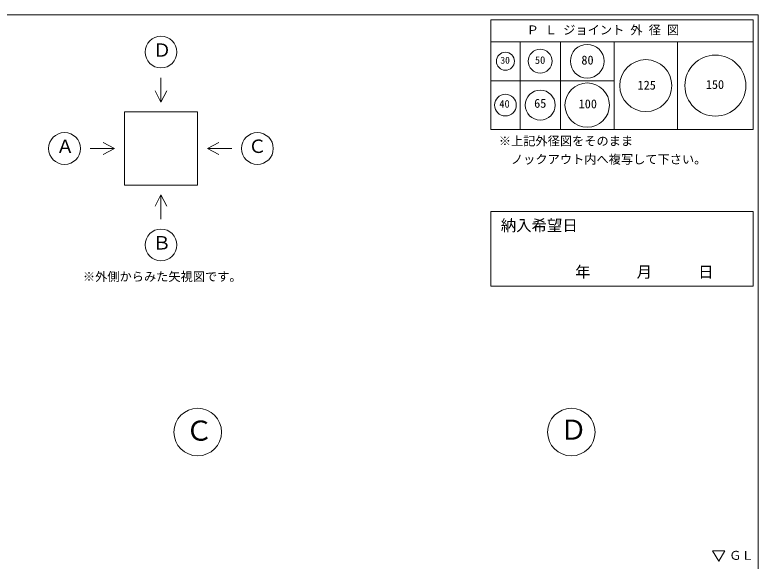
# Model space of a CAD drawing. Units: millimetres, scale not verified. Extents: x -4890 to 18490, y -2319 to 2319.
# Drawn here: x 1846 to 4890, y 80 to 2319 of the extents above; entities that cross this region are included whole.
import ezdxf
from ezdxf.enums import TextEntityAlignment as Align

# ---------------------------------------------------------------- set-up
doc = ezdxf.new("R2010")
doc.units = ezdxf.units.MM
doc.header["$LTSCALE"] = 10
for name, color, linetype, lineweight in [('0-2_waku', 7, 'Continuous', 18), ('0-3_gaikei', 7, 'Continuous', 18), ('0-8_hole', 7, 'Continuous', 18), ('0-E_文字１', 7, 'Continuous', 18)]:
    doc.layers.add(name, color=color, linetype=linetype, lineweight=lineweight)
doc.styles.add('ＭＳ ゴシック', font='')
doc.styles.get('ＭＳ ゴシック').set_extended_font_data('MS Gothic')

msp = doc.modelspace()

# ---------------------------------------------------------------- linework, layer by layer
at = {"layer": '0-2_waku'}
for p, q in [((-1230.06, 2319.4), (4889.94, 2319.4)), ((4889.94, 2319.4), (4889.94, -1955.6)), ((3794.96, 2299.4), (3794.96, 1849.4)), ((3794.96, 2299.4), (4869.96, 2299.4)), ((3794.96, 2299.4), (4869.96, 2299.4)), ((3794.96, 2299.4), (4869.96, 2299.4)), ((3794.96, 2299.4), (3794.96, 1849.4)), ((3794.96, 2299.4), (4869.96, 2299.4)), ((3794.96, 2299.4), (4869.96, 2299.4)), ((3794.96, 2299.4), (4869.96, 2299.4)), ((4869.96, 2299.4), (4869.96, 1849.4)), ((4869.96, 2299.4), (4869.96, 1849.4)), ((3794.96, 2209.4), (4869.96, 2209.4)), ((3914.96, 2209.4), (3914.96, 1849.4)), ((4079.96, 2209.4), (4079.96, 1849.4)), ((4299.96, 2209.4), (4299.96, 1849.4)), ((4559.96, 2209.4), (4559.96, 1849.4)), ((3794.96, 2049.4), (4299.96, 2049.4)), ((3794.96, 1849.4), (4869.96, 1849.4)), ((3794.96, 1849.4), (4869.96, 1849.4))]:
    msp.add_line(p, q, dxfattribs=at)
at = {"layer": '0-3_gaikei'}
for p, q in [((2444.55, 2061.63), (2444.55, 1961.63)), ((2444.55, 1961.63), (2420.43, 2008)), ((2444.55, 1961.63), (2468.68, 2008)), ((2294.55, 1921.63), (2594.55, 1921.63)), ((2294.55, 1921.63), (2294.55, 1621.63)), ((2594.55, 1921.63), (2594.55, 1621.63)), ((2154.55, 1771.63), (2254.55, 1771.63)), ((2254.55, 1771.63), (2208.18, 1795.75)), ((2254.55, 1771.63), (2208.18, 1747.5)), ((2634.55, 1771.63), (2680.93, 1795.75)), ((2294.55, 1621.63), (2594.55, 1621.63)), ((2444.55, 1581.63), (2420.43, 1535.25)), ((2444.55, 1581.63), (2468.68, 1535.25)), ((2444.55, 1481.63), (2444.55, 1581.63))]:
    msp.add_line(p, q, dxfattribs=at)
msp.add_lwpolyline([(2734.55, 1771.63), (2634.55, 1771.63), (2680.93, 1747.5)], dxfattribs=at)
for centre, radius in [((2444.55, 2166.63), 65), ((2049.55, 1771.63), 65), ((2839.55, 1771.63), 65), ((2444.55, 1376.63), 65), ((2594.94, 609.4), 97.5), ((4124.94, 609.4), 97.5)]:
    msp.add_circle(centre, radius, dxfattribs=at)
at = {"layer": '0-8_hole', "lineweight": 5}
msp.add_lwpolyline([(3794.96, 1514.11), (3794.96, 1207.4), (4869.96, 1207.4), (4869.96, 1514.11)], close=True, dxfattribs=at)
msp.add_lwpolyline([(3794.96, 1514.11), (3794.96, 1207.4), (4869.96, 1207.4), (4869.96, 1514.11)], close=True, dxfattribs=at)
at = {"layer": '0-8_hole'}
for centre, radius in [((4189.96, 2129.4), 69), ((3854.96, 2129.4), 37), ((3997.46, 2129.4), 49), ((4429.96, 2029.4), 106.5), ((4714.96, 2029.4), 125), ((4189.96, 1949.4), 91), ((3997.46, 1949.4), 61.5), ((3854.96, 1949.4), 44.5)]:
    msp.add_circle(centre, radius, dxfattribs=at)
at = {"layer": '0-E_文字１'}
for p, q in [((4728.68, 80.41), (4703.48, 123.35)), ((4703.48, 123.35), (4753.88, 123.35)), ((4728.68, 80.41), (4753.88, 123.35))]:
    msp.add_line(p, q, dxfattribs=at)

# ---------------------------------------------------------------- texts
at = {"layer": '0-8_hole', "style": 'ＭＳ ゴシック'}
for s, height, p in [('30', 28.04, (3834.91, 2110.87)), ('50', 31.16, (3975.87, 2109.06)), ('80', 36.66, (4166.14, 2104.72)), ('125', 36.66, (4396.24, 2001.98)), ('150', 36.66, (4675.77, 2004.63)), ('40', 31.16, (3830.23, 1929.81)), ('65', 36.66, (3972.68, 1927.68)), ('100', 36.66, (4155.01, 1925.22)), ('納入希望日', 46.19, (3836.09, 1419.42))]:
    msp.add_text(s, height=height, dxfattribs=at).set_placement(p, align=Align.BOTTOM_LEFT)
at = {"layer": '0-E_文字１', "style": 'ＭＳ ゴシック'}
for s, height, p in [('Ｐ Ｌ ジョイント 外 径 図', 36.66, (3941.88, 2228.23)), ('Ｄ', 54.99, (2411.82, 2131.14)), ('Ａ', 54.99, (2014.8, 1736.07)), ('Ｃ', 54.99, (2801.58, 1736.88)), ('※上記外径図をそのまま', 36.66, (3827.91, 1773.21)), ('\u3000ノックアウト内へ複写して下さい。', 36.66, (3827.91, 1698.21)), ('Ｂ', 54.99, (2410.65, 1341.06)), ('\u3000\u3000\u3000年\u3000\u3000\u3000月\u3000\u3000\u3000日     ', 46.19, (3951.49, 1228.8)), ('※外側からみた矢視図です。', 36.66, (2124.76, 1217.26)), ('Ｃ', 82.48, (2544.58, 549.41)), ('Ｄ', 82.48, (4077.38, 553.13)), ('ＧＬ', 36.66, (4771.48, 74.86))]:
    msp.add_text(s, height=height, dxfattribs=at).set_placement(p, align=Align.BOTTOM_LEFT)

doc.saveas('drawing.dxf')
